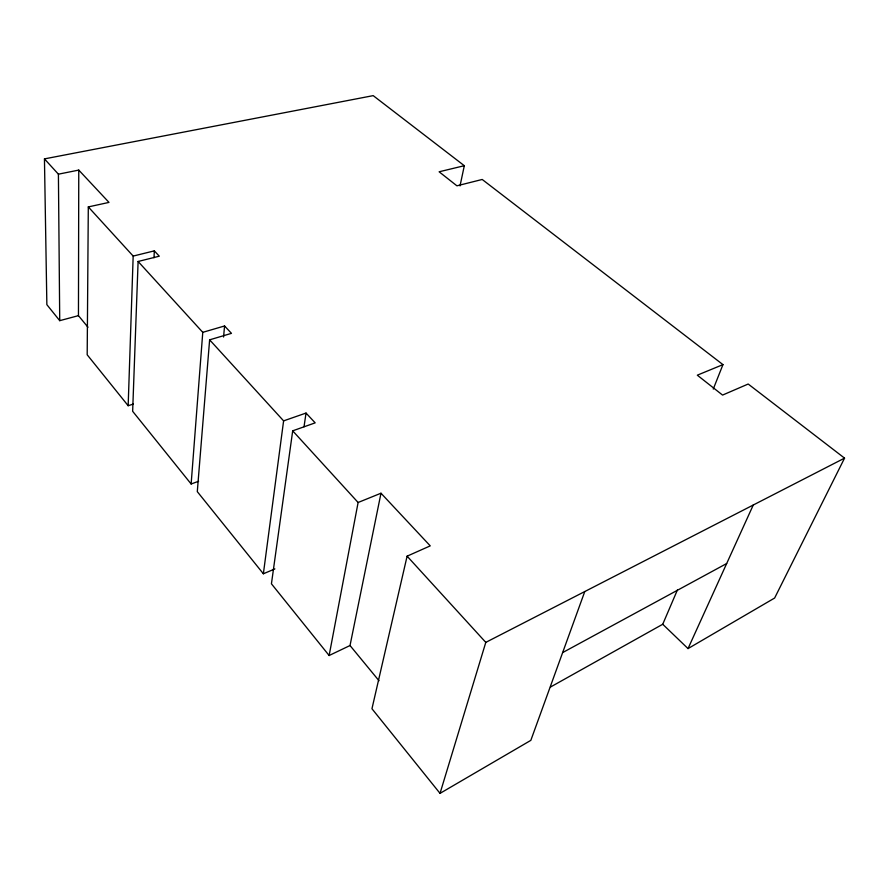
<?xml version="1.0" encoding="UTF-8"?>
<svg xmlns="http://www.w3.org/2000/svg" width="889" height="889" viewBox="0 0 889 889"><rect width="100%" height="100%" fill="white"/><g stroke="black" fill="none" stroke-linecap="round" stroke-linejoin="round"><path stroke-width="1.33" d="M87.989 327.23L78.454 315.651L78.765 170.088L58.407 174.177L44.45 158.887L373.191 95.634L464.314 165.71L460.024 185.901M78.765 170.088L108.991 202.403L88.3 206.915L87.189 354.789L128.16 405.717L133.339 404.084M128.16 405.717L133.172 256.076L88.3 206.915M133.172 256.076L154.319 250.865L159.298 256.188L138.106 261.477L132.65 411.296L191.135 483.983L198.603 481.271M154.008 257.754L154.319 250.865M191.135 483.983L202.77 332.33L138.106 261.477M202.77 332.33L224.561 325.974L231.473 333.353L209.626 339.831L197.291 491.639L263.366 573.772L274.89 568.916M223.572 337.031L224.561 325.974M263.366 573.772L283.602 420.875L209.626 339.831M283.602 420.875L306.027 413.063L315.173 422.853L292.692 430.832L271.434 583.806L329.13 655.515L350.022 645.525L380.992 493.217L358.111 502.496L329.13 655.515M304.027 426.764L306.027 413.063M380.992 493.217L430.243 545.868L407.106 556.17L371.958 708.744L440.033 793.366L530.833 740.359L584.773 591.541M440.033 793.366L485.794 642.38L844.55 458.135L748.194 384.026L722.568 395.083L697.309 375.18L722.957 364.623L482.205 179.467L456.924 185.823L439.11 171.788L464.314 165.71M713.256 389.082L722.957 364.623M550.435 687.064L662.738 624.256L677.418 589.952M662.738 624.256L688.03 648.592L753.261 505.019M844.55 458.135L774.641 598.03L688.03 648.592M562.648 652.593L726.669 563.537M44.45 158.887L46.861 304.66L59.73 320.662L78.454 315.651M292.692 430.832L358.111 502.496M407.106 556.17L485.794 642.38M350.022 645.525L379.014 680.741M58.407 174.177L59.73 320.662"/></g></svg>
